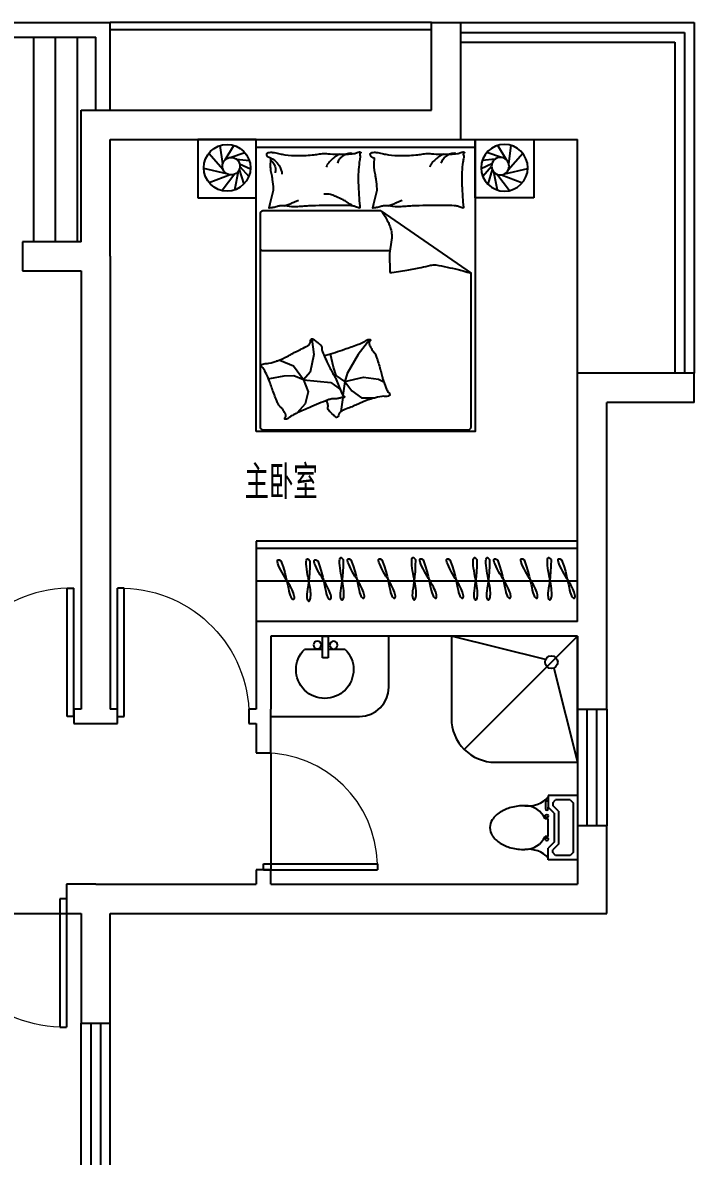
# Model space of a CAD drawing. Extents: x -355331 to -318731, y -592200 to -560200.
# Drawn here: x -331131 to -326531, y -567963 to -560200 of the extents above; entities that cross this region are included whole.
import ezdxf

# ---------------------------------------------------------------- set-up
doc = ezdxf.new("R2010")
doc.units = 0
doc.header["$LTSCALE"] = 1000
doc.header["$MEASUREMENT"] = 0
doc.layers.get('0').update_dxf_attribs({"linetype": 'CONTINUOUS'})
for name, color, linetype in [('BALCONY', 2, 'CONTINUOUS'), ('BATH', 6, 'CONTINUOUS'), ('H', 252, 'CONTINUOUS'), ('JIAJU', 252, 'CONTINUOUS'), ('WALL', 2, 'CONTINUOUS'), ('WINDOW', 3, 'CONTINUOUS'), ('文字', 7, 'CONTINUOUS')]:
    doc.layers.add(name, color=color, linetype=linetype)
doc.styles.add('_TCH_WINDOW', font='SIMPLEX', dxfattribs={"height": 3.5, "bigfont": 'GBCBIG'})
doc.styles.add('DIM_FONT', font='ROMAND.shx', dxfattribs={"width": 0.7})
doc.styles.add('HZ0', font='AcadEref.ttf', dxfattribs={"width": 0.7, "bigfont": 'ST.SHX'})
doc.styles.get("Standard").update_dxf_attribs({"font": 'GBENOR', "bigfont": 'GBCBIG'})

# ---------------------------------------------------------------- blocks, each defined once
blk = doc.blocks.new('M_C54TQD')
for p, q in [((0, -52.4), (1500, -52.4)), ((25.8, -508.5), (25.8, -1967.8)), ((853.5, -488.5), (45.8, -488.5)), ((853.5, -488.5), (1471.6, -915.9)), ((45.8, -761.1), (915.3, -761.1)), ((1471.6, -1967.8), (1471.6, -915.9)), ((381, -1368.3), (394.8, -1471.4)), ((777.6, -1368.4), (698.4, -1472.4)), ((394.8, -1471.4), (369, -1593.5)), ((528.4, -1559.3), (508.6, -1470.4)), ((698.4, -1472.4), (623.3, -1602.7)), ((160.8, -1514.4), (136.8, -1517.8)), ((255.4, -1552.2), (160.8, -1514.4)), ((324.3, -1645), (255.4, -1552.2)), ((188.4, -1621), (90.3, -1638.1)), ((257.2, -1617.5), (188.4, -1621)), ((324.3, -1645), (257.2, -1617.5)), ((369, -1593.5), (324.3, -1645)), ((548.2, -1616.6), (528.4, -1559.3)), ((605.5, -1658), (548.2, -1616.6)), ((623.3, -1602.7), (605.5, -1658)), ((605.5, -1658), (734, -1626.4)), ((734, -1626.4), (836.8, -1640.3)), ((90.3, -1638.1), (87, -1644.6)), ((324.3, -1645), (510, -1663.9)), ((324.3, -1645), (355.2, -1727.5)), ((510, -1663.9), (559.9, -1700)), ((559.9, -1700), (572, -1708.6)), ((605.5, -1658), (593.7, -1752.2)), ((605.5, -1658), (654.9, -1721.3)), ((836.8, -1640.3), (872.8, -1660.3)), ((355.2, -1727.5), (334.6, -1810)), ((591.9, -1766.9), (580, -1861.5)), ((654.9, -1721.3), (720.1, -1768.7)), ((720.1, -1768.7), (813, -1768.7)), ((334.6, -1810), (281, -1872.6)), ((45.8, -1987.8), (1451.6, -1987.8))]:
    blk.add_line(p, q)
blk.add_lwpolyline([(0, -2000), (0, 0), (1500, 0), (1500, -2000)], close=True)
for points in [[(101, -126.8, -0.263368), (73, -108, -0.494818), (82.2, -89.3, -0.049225), (99.9, -87.5, -0.036831), (123.5, -89.3, -0.031893), (161.5, -97.4, 0.035782), (195.4, -104.4, 0.032941), (285.1, -110.3, 0.026564), (396.3, -104.4, 0.017905), (433.8, -99, -0.033397), (454, -96.8, -0.03204), (491.1, -97.5, 0.018442), (555.4, -100.5, 0.010837), (620.2, -99.8, 0.014624), (668.1, -96.8, 0.111249), (690.6, -89.5, -0.153708), (707.5, -85.5, -0.076444), (715, -87.2, -0.215512), (716.9, -89.3, -0.585858), (714.3, -92.3, 0.363489), (709.4, -94.9, 0.191716), (709.4, -106.4, -0.129675), (711.3, -123, -0.01735), (708.3, -139.8, 0.019326), (705.7, -154.9, 0.018818), (699, -223.3, 0.021828), (698.1, -282.6, 0.006204), (699.5, -316.4, 0.001963), (705.7, -423.3, 0.028341), (709.9, -459.4, -0.117014), (709.4, -468.3, -0.36606), (708, -469.3, -0.03973), (694.4, -466.5, -0.048309), (680.6, -461, 0.062981), (670, -457.1, 0.04058), (646.6, -453.7, 0.014345), (579.8, -451.4, 0.005484), (454.4, -452.2, 0.007153), (358.2, -455.2, 0.008762), (315.7, -457.9, -0.008153), (270, -460.8, -0.06251), (212.9, -456.4, 0.078669), (167.3, -454.4, 0.047825), (144.9, -459.1, -0.034494), (114.1, -466.5, -0.023571), (88.8, -469.5, -0.510228), (87.8, -468.3), (95.3, -438.3), (116, -355.7, 0.073041), (118, -336.2, 0.023305), (112.2, -275, 0.018299), (108.2, -252.2, -0.01097), (100.8, -214.2, -0.042281), (97.9, -179.9, -0.027201), (100.8, -126.5)], [(99.3, -142.8, -0.05369), (113.5, -155.8, -0.070312), (121.6, -168.1, -0.015448), (125.4, -176.6, -0.013244), (129.1, -186.8, -0.082127), (132.1, -204.9, -0.064164), (129.1, -228.1)], [(100.8, -126.8, -0.077379), (135.6, -152.1, -0.077379), (161.1, -186.8, -0.047525), (171, -211.5, -0.047525), (176.1, -237.5)], [(574.8, -100.6, 0.027842), (551.1, -111.2, 0.048685), (538.5, -119.3, 0.023666), (510.6, -143.6, 0.031223), (491.6, -164.3, 0.046801), (486.5, -172, 0.023191), (478.4, -188.7)], [(656.8, -94.9, 0.088153), (622.3, -98.4, 0.088153), (591.1, -113.7, 0.077547), (569.5, -135.3, 0.077547), (555.4, -162.4)], [(810.2, -126.8, -0.263368), (782.3, -108, -0.494818), (791.4, -89.3, -0.049225), (809.1, -87.5, -0.036831), (832.8, -89.3, -0.031893), (870.7, -97.4, 0.035782), (904.6, -104.4, 0.032941), (994.3, -110.3, 0.026564), (1105.5, -104.4, 0.017905), (1143, -99, -0.033397), (1163.3, -96.8, -0.03204), (1200.3, -97.5, 0.018442), (1264.7, -100.5, 0.010837), (1329.4, -99.8, 0.014624), (1377.3, -96.8, 0.111249), (1399.9, -89.5, -0.153708), (1416.8, -85.5, -0.076444), (1424.2, -87.2, -0.215512), (1426.2, -89.3, -0.585858), (1423.5, -92.3, 0.363489), (1418.6, -94.9, 0.191716), (1418.6, -106.4, -0.129675), (1420.5, -123, -0.01735), (1417.5, -139.8, 0.019326), (1414.9, -154.9, 0.018818), (1408.3, -223.3, 0.021828), (1407.4, -282.6, 0.006204), (1408.8, -316.4, 0.001963), (1414.9, -423.3, 0.028341), (1419.2, -459.4, -0.117014), (1418.6, -468.3, -0.36606), (1417.2, -469.3, -0.03973), (1403.6, -466.5, -0.048309), (1389.9, -461, 0.062981), (1379.2, -457.1, 0.04058), (1355.8, -453.7, 0.014345), (1289.1, -451.4, 0.005484), (1163.6, -452.2, 0.007153), (1067.5, -455.2, 0.008762), (1024.9, -457.9, -0.008153), (979.2, -460.8, -0.06251), (922.1, -456.4, 0.078669), (876.5, -454.4, 0.047825), (854.1, -459.1, -0.034494), (823.4, -466.5, -0.023571), (798, -469.5, -0.510228), (797.1, -468.3), (804.6, -438.3), (825.2, -355.7, 0.073041), (827.2, -336.2, 0.023305), (821.5, -275, 0.018299), (817.4, -252.2, -0.01097), (810.1, -214.2, -0.042281), (807.2, -179.9, -0.027201), (810.1, -126.5)], [(1284.1, -100.6, 0.027842), (1260.3, -111.2, 0.048685), (1247.8, -119.3, 0.023666), (1219.8, -143.6, 0.031223), (1200.8, -164.3, 0.046801), (1195.7, -172, 0.023191), (1187.7, -188.7)], [(1366.1, -94.9, 0.088153), (1331.5, -98.4, 0.088153), (1300.3, -113.7, 0.077547), (1278.7, -135.3, 0.077547), (1264.7, -162.4)], [(660.6, -455.2, 0.016108), (621.7, -429, 0.024599), (594.9, -413.9, 0.009477), (545.8, -390.6, 0.015937), (516, -378.3, 0.072521), (499.6, -374.7, 0.033339), (463.4, -374.5)], [(191.4, -453.7, 0.009729), (218.7, -444.6, 0.009729), (245.6, -434.6, 0.007971), (267.3, -425.5, 0.007971), (288.8, -415.8)], [(900.6, -453.7, 0.009729), (927.9, -444.6, 0.009729), (954.8, -434.6, 0.007971), (976.6, -425.5, 0.007971), (998, -415.8)], [(853.5, -488.5, -0.085272), (916.8, -598.6, -0.124044), (926, -686.2), (912.4, -781.6), (914.1, -911.7)], [(914.1, -911.7, 0.007867), (1031.7, -893.9, 0.009508), (1128.5, -875.9, 0.006616), (1193.5, -861.5, -0.023828), (1211.7, -858.2, -0.080713), (1230.3, -858.7, -0.009591), (1382.9, -890.6, -0.013133), (1416.4, -899.2, -0.007859), (1471.6, -915.9)], [(464, -1480.4, 0.025626), (475.6, -1477.6, 0.0108), (604.9, -1436, 0.00456), (692.4, -1404.8, 0.01125), (727.5, -1391, 0.069394), (746.3, -1379.9, -0.079756), (762.9, -1370.5, -0.106399), (777.6, -1368.4, -0.328642), (781.6, -1371.8, -0.299547), (779.2, -1378.3, 0.189917), (773.7, -1387.1, 0.033518), (772.5, -1397.4, 0.075627), (773, -1402, 0.053489), (776, -1409.8, 0.017838), (788.1, -1431.8, 0.038394), (805.3, -1456.1, -0.059529), (815.7, -1472.2, -0.035943), (826.3, -1498.4, -0.011245), (851.9, -1584.7, -0.006203), (862.2, -1624.3, 0.010783), (868.3, -1647, 0.019485), (872.8, -1660.3, 0.005062), (892.4, -1710.5, 0.101392), (909.1, -1735.8, -0.223768), (914, -1749.2, -0.25558), (910.9, -1753.8, -0.081563), (895.2, -1758.9, -0.071805), (878.1, -1759, 0.069985), (860.5, -1759.1, 0.03546), (801, -1772.1, 0.029432), (732, -1796.8, 0.001554), (698.6, -1811.2, -0.00152), (664.5, -1825.8, -0.004735), (629.3, -1840.5, 0.00382), (585.5, -1858.6, 0.296001), (563.6, -1890.9, -0.649774), (542.2, -1899.9, -0.02319), (537.7, -1895.3, 0.0288), (534, -1891.6, 0.005727), (527.4, -1885.8, -0.004358), (518.8, -1878.2, -0.027528), (501.8, -1861.4, -0.046214), (493.2, -1849.9, -0.194121), (490.4, -1833.2, 0.133719), (489.3, -1809.2, 0.005779), (481.8, -1787.2, 0.008882)]]:
    blk.add_lwpolyline(points, format="xyb")
blk.add_lwpolyline([(58.1, -1583.2, 0.101392), (39.5, -1559.2, -0.223768), (33.6, -1546.2, -0.25558), (36.4, -1541.4, -0.081563), (51.6, -1535.1, -0.071805), (68.7, -1533.7, 0.069985), (86.2, -1532.2, 0.03546), (144.5, -1514.8, 0.029432), (211.5, -1484.8, 0.001554), (243.6, -1467.9, -0.00152), (276.5, -1450.7, -0.004735), (310.5, -1433.4, 0.00382), (352.7, -1412, 0.296001), (372.1, -1378.1, -0.649774), (392.8, -1367.5, -0.02319), (397.6, -1371.7, 0.0288), (401.6, -1375.1, 0.005727), (408.6, -1380.4, -0.004358), (417.8, -1387.3, -0.027528), (436, -1402.8, -0.046214), (445.5, -1413.5, -0.194121), (449.5, -1430, 0.133719), (452.5, -1453.8, 0.011505), (471.2, -1496.2, 0.008882), (497.5, -1550, 0.012426), (534.6, -1618.4, -0.033612), (547.3, -1644.2), (570.3, -1700.5), (588.1, -1744, 0.224341), (602.6, -1757.3, -0.722772), (602.8, -1766.1, -0.103513), (599, -1766.6, 0.053465), (591.8, -1766.9, 0.030109), (568.7, -1771.5, -0.031436), (546.6, -1775.9, -0.05324), (531.5, -1776.4, 0.05518), (516.9, -1776.8, 0.056271), (491.6, -1783.4, 0.0108), (365.9, -1834.8, 0.00456), (281, -1872.6, 0.01125), (247.1, -1889, 0.069394), (229.2, -1901.6, -0.079756), (213.3, -1912.2, -0.106399), (198.9, -1915.4, -0.328642), (194.6, -1912.4, -0.299547), (196.5, -1905.7, 0.189917), (201.3, -1896.5, 0.033518), (201.7, -1886.2, 0.075627), (200.8, -1881.6, 0.053489), (197.3, -1874, 0.017838), (183.5, -1853, 0.038394), (164.5, -1830.2, -0.059529), (152.9, -1814.9, -0.035943), (140.3, -1789.6, -0.011245), (108.1, -1705.4, -0.006203), (94.9, -1666.8, 0.010783), (87, -1644.6, 0.019485), (81.6, -1631.7, 0.005062)], format="xyb", close=True)
for centre, start, end in [((45.8, -508.5), 90, 180), ((45.8, -741.1), 180, 270), ((45.8, -1967.8), 180, 270), ((1451.6, -1967.8), 270, 0)]:
    blk.add_arc(centre, 20, start, end)
at = {"style": 'DIM_FONT', "width": 0.8, "flags": 9}
for tag in ['YSIZE', 'XSIZE']:
    blk.add_attdef(tag, (0, 0), '', height=0.5, dxfattribs=at)
blk = doc.blocks.new('M_C5')
for p, q in [((-28.1, 85.6), (7.4, 159.8)), ((-70.8, 21.3), (-105.6, 120.2)), ((-60.2, 62.7), (-49.6, 152.1)), ((-9, 88), (58.7, 149.2)), ((12.2, 83.3), (111.9, 114.4)), ((-54, -14.1), (-153.6, 45)), ((25.5, 75.4), (152, 50)), ((42.3, 52.6), (156.1, -35.1)), ((48.3, 20.6), (102.1, -123.2)), ((-26.4, -30), (-153, -46.9)), ((14.5, -26.2), (-99.1, -125.6)), ((40.5, -2.3), (5.1, -160))]:
    blk.add_line(p, q)
for centre, radius in [((0, 0), 160), ((-11.2, 28), 60)]:
    blk.add_circle(centre, radius)
at = {"width": 0.8, "flags": 9}
for tag in ['XSIZE', 'YSIZE']:
    blk.add_attdef(tag, (0, 0), '', height=0.5, dxfattribs=at)
blk = doc.blocks.new('ccui')
for points in [[(-565.6, 1078.2), (-506.5, 682.6), (-110.9, 741.8), (-170, 1137.4)], [(-225.6, -1196.5), (-284.7, -800.9), (110.9, -741.8), (170, -1137.4)]]:
    blk.add_lwpolyline(points, close=True)
at = {"rotation": 188.5031322324077}
blk.add_blockref('M_C5', (-332.1, 910.6), dxfattribs=at)
at = {"extrusion": (1e-16, 0, -1), "zscale": -1}
for name, p, rotation in [('M_C54TQD', (-110.9, -741.8), 81.49686775637126), ('M_C5', (51.3, -967.9), 351.4968677675923)]:
    blk.add_blockref(name, p, dxfattribs=dict(at, rotation=rotation))
blk = doc.blocks.new('_E6OBL')
at = {"color": 0, "linetype": 'ByBlock'}
for p, q in [((0, 506), (230, 506)), ((0, 0), (0, 506)), ((34.5, 448.5), (57.5, 471.5)), ((34.5, 57.5), (34.5, 448.5)), ((57.5, 471.5), (172.5, 471.5)), ((172.5, 471.5), (195.5, 448.5)), ((195.5, 448.5), (195.5, 428.3)), ((230, 506), (230, 414)), ((149.5, 382.3), (195.5, 428.3)), ((149.5, 123.7), (149.5, 382.3)), ((184, 368), (230, 414)), ((184, 138), (184, 368)), ((230, 322), (255.9, 322)), ((230, 322), (230, 184)), ((230, 184), (255.9, 184)), ((149.5, 123.7), (195.5, 77.7)), ((184, 138), (230, 92)), ((230, 103.5), (230, 92)), ((230, 0), (230, 92)), ((253, 46), (253, 103.5)), ((0, 0), (230, 0)), ((57.5, 34.5), (34.5, 57.5)), ((57.5, 34.5), (172.5, 34.5)), ((195.5, 57.5), (172.5, 34.5)), ((195.5, 57.5), (195.5, 77.7)), ((230, 46), (253, 46))]:
    blk.add_line(p, q, dxfattribs=at)
blk.add_lwpolyline([(414, 80.5, 0.063415), (524.3, 94.5, 0.076468), (609.2, 131, 0.107136), (671.6, 191.8, 0.147373), (690, 253, 0.147373), (671.6, 314.2, 0.107136), (609.2, 375, 0.076468), (524.3, 411.5, 0.063415), (414, 425.5, 0.063415)], format="xyb", dxfattribs=at)
for centre in [(241.5, 345), (241.5, 161)]:
    blk.add_circle(centre, 11.5, dxfattribs=at)
for centre, radius, start, end in [((385.9, 630.5), 206.9, 221.08899, 277.79892), ((414, 253), 172.5, 90, 156.42182), ((414, 253), 172.5, 203.57818, 270), ((241.5, 103.5), 11.5, 0, 180), ((385.9, -124.5), 206.9, 82.20108, 138.91101)]:
    blk.add_arc(centre, radius, start, end, dxfattribs=at)
at = {"style": 'HZ0', "width": 0.75, "flags": 9}
for tag in ['XSIZE', 'YSIZE']:
    blk.add_attdef(tag, (0, 0), '', height=0.5, dxfattribs=at)
blk = doc.blocks.new('1243')
for p, q in [((0, 91.6), (-123.3, 91.6)), ((40.6, 150), (0, 150)), ((0, 150), (0, 0)), ((40.6, 0), (40.6, 150)), ((156.3, 91.6), (40.6, 91.6)), ((0, 0), (40.6, 0))]:
    blk.add_line(p, q)
for centre in [(-34.3, 61), (77.5, 62.3)]:
    blk.add_circle(centre, 26.7)
blk.add_arc((16.5, 230.2), 196.9, 315.25267, 584.74733)
blk = doc.blocks.new('A$C14184E9E')
for p, q in [((-0.1, 720), (-0.1, 0)), ((719.9, 720), (-0.1, 720)), ((-0.1, 720), (646.7, 73.2)), ((182.3, 585.2), (719.9, 720)), ((719.9, 250), (719.9, 720)), ((134.7, 537.6), (-0.1, 0)), ((-0.1, 0), (469.9, 0))]:
    blk.add_line(p, q)
blk.add_circle((149, 570.8), 36.2)
blk.add_arc((469.9, 250), 250, 270, 360)
blk = doc.blocks.new('$TCHSYS$DOOR2D')
for p, q in [((0.45, 0.975), (0.5, 0.975)), ((0.45, 0), (0.45, 0.975)), ((0.5, 0), (0.5, 0.975)), ((0.5, 0), (0.45, 0))]:
    blk.add_line(p, q)
at = {"lineweight": 13}
blk.add_arc((0.475, 0), 0.975, 91.46928, 180, dxfattribs=at)
blk = doc.blocks.new('$TCHSYS$WIN2D')
for p, q in [((-0.5, 0.5), (0.5, 0.5)), ((0.5, 0.1667), (-0.5, 0.1667)), ((0.5, -0.1667), (-0.5, -0.1667)), ((-0.5, -0.5), (0.5, -0.5))]:
    blk.add_line(p, q)

msp = doc.modelspace()

# ---------------------------------------------------------------- hatches: boundary and pattern name
at = {"layer": 'H'}
h = msp.add_hatch(dxfattribs=at)
h.set_pattern_fill('ANSI31', color=256, scale=1200, angle=225, style=0)
h.set_pattern_definition([(270, (-953705.64, -933316.71), (150, -3e-14), [])])
h.paths.add_polyline_path([(-330731, -560300.3), (-334531, -560300.3), (-334531, -561700.3), (-334481, -561700.3), (-334481, -560922.8), (-334436, -560922.8), (-334436, -560923.1, -0.37382), (-333586.7, -561700.3), (-333581, -561700.3), (-333431, -561700.3), (-330731, -561700.3), (-330731, -560900.3)])

# ---------------------------------------------------------------- linework, layer by layer
at = {"layer": 'BALCONY'}
for p, q in [((-334531, -560200.3), (-330531, -560200.3)), ((-330531, -560800.3), (-330531, -560200.3)), ((-334531, -560300.3), (-330631, -560300.3)), ((-330631, -560800.3), (-330631, -560300.3))]:
    msp.add_line(p, q, dxfattribs=at)
at = {"layer": 'BATH'}
for p, q in [((-328623.5, -564750.3), (-328623.5, -564400.3)), ((-329431, -564950.3), (-328823.5, -564950.3))]:
    msp.add_line(p, q, dxfattribs=at)
msp.add_arc((-328823.5, -564750.3), 200, 270, 0, dxfattribs=at)
at = {"layer": 'JIAJU'}
for p, q in [((-327331, -563750.3), (-329531, -563750.3)), ((-329531, -563750.3), (-329531, -564300.3)), ((-327331, -563800.3), (-329531, -563800.3)), ((-327331, -564025.3), (-329531, -564025.3))]:
    msp.add_line(p, q, dxfattribs=at)
for points in [[(-329362.2, -563886.1), (-329347.8, -563927.4), (-329336.4, -563964.4), (-329327.6, -563997.5), (-329320.7, -564026.7), (-329315.4, -564052.3), (-329311, -564074.4), (-329307.2, -564093.3), (-329303.3, -564109.1), (-329299, -564122), (-329294.5, -564132.2), (-329289.8, -564139.8), (-329285.2, -564145), (-329280.8, -564148), (-329277, -564148.8), (-329273.9, -564147.6), (-329271.6, -564144.7), (-329270.4, -564140), (-329270.3, -564133.9), (-329271.2, -564126.3), (-329273.2, -564117.4), (-329276.3, -564107.3), (-329280.5, -564096.2), (-329285.7, -564084.1), (-329292, -564071.2), (-329299.3, -564057.5), (-329307.5, -564043.3), (-329316.3, -564028.4), (-329325.5, -564013.1), (-329335, -563997.4), (-329344.5, -563981.4), (-329353.8, -563965.1), (-329362.6, -563948.7), (-329370.9, -563932.4), (-329377.9, -563916.8), (-329383.1, -563902.9), (-329386, -563891.3), (-329385.9, -563883.1), (-329382.3, -563878.9), (-329374.6, -563879.6), (-329362.2, -563886.1)], [(-329163.2, -563884.7), (-329163.8, -563928.4), (-329165.8, -563967.1), (-329168.8, -564001.2), (-329172.4, -564031), (-329176.1, -564056.9), (-329179.6, -564079.2), (-329182.4, -564098.2), (-329184.2, -564114.4), (-329184.6, -564128), (-329183.8, -564139.1), (-329182, -564147.9), (-329179.4, -564154.4), (-329176.4, -564158.6), (-329173, -564160.7), (-329169.7, -564160.7), (-329166.5, -564158.6), (-329163.8, -564154.7), (-329161.6, -564149), (-329159.9, -564141.5), (-329158.8, -564132.5), (-329158.2, -564122), (-329158.3, -564110.1), (-329159.1, -564096.9), (-329160.6, -564082.6), (-329162.8, -564067.3), (-329165.6, -564051.1), (-329168.8, -564034.1), (-329172.2, -564016.6), (-329175.7, -563998.6), (-329179.2, -563980.3), (-329182.3, -563961.9), (-329185.1, -563943.4), (-329187.2, -563925.3), (-329188.5, -563908.2), (-329188.6, -563893.3), (-329187.4, -563881.5), (-329184.5, -563873.7), (-329179.7, -563871), (-329172.7, -563874.4), (-329163.2, -563884.7)], [(-329110.2, -563886.1), (-329095.8, -563927.4), (-329084.5, -563964.4), (-329075.6, -563997.5), (-329068.8, -564026.7), (-329063.4, -564052.3), (-329059.1, -564074.4), (-329055.2, -564093.3), (-329051.4, -564109.1), (-329047.1, -564122), (-329042.5, -564132.2), (-329037.8, -564139.8), (-329033.2, -564145), (-329028.9, -564148), (-329025.1, -564148.8), (-329021.9, -564147.6), (-329019.6, -564144.7), (-329018.4, -564140), (-329018.3, -564133.9), (-329019.3, -564126.3), (-329021.3, -564117.4), (-329024.4, -564107.3), (-329028.5, -564096.2), (-329033.8, -564084.1), (-329040.1, -564071.2), (-329047.4, -564057.5), (-329055.5, -564043.3), (-329064.3, -564028.4), (-329073.6, -564013.1), (-329083, -563997.4), (-329092.5, -563981.4), (-329101.8, -563965.1), (-329110.7, -563948.7), (-329118.9, -563932.4), (-329125.9, -563916.8), (-329131.2, -563902.9), (-329134, -563891.3), (-329134, -563883.1), (-329130.4, -563878.9), (-329122.6, -563879.6), (-329110.2, -563886.1)], [(-328935.4, -563877.2), (-328936, -563920.9), (-328937.9, -563959.6), (-328940.9, -563993.7), (-328944.5, -564023.5), (-328948.2, -564049.4), (-328951.7, -564071.7), (-328954.5, -564090.7), (-328956.3, -564106.9), (-328956.7, -564120.5), (-328955.9, -564131.6), (-328954.1, -564140.4), (-328951.6, -564146.9), (-328948.5, -564151.1), (-328945.2, -564153.2), (-328941.8, -564153.2), (-328938.7, -564151.1), (-328935.9, -564147.2), (-328933.7, -564141.5), (-328932, -564134), (-328930.9, -564125), (-328930.4, -564114.5), (-328930.5, -564102.6), (-328931.2, -564089.4), (-328932.7, -564075.1), (-328934.9, -564059.8), (-328937.7, -564043.6), (-328940.9, -564026.6), (-328944.4, -564009.1), (-328947.9, -563991.1), (-328951.3, -563972.8), (-328954.5, -563954.4), (-328957.2, -563935.9), (-328959.3, -563917.8), (-328960.6, -563900.7), (-328960.8, -563885.8), (-328959.5, -563874), (-328956.6, -563866.2), (-328951.8, -563863.5), (-328944.8, -563866.9), (-328935.4, -563877.2)], [(-328882.4, -563878.6), (-328868, -563919.9), (-328856.6, -563956.9), (-328847.7, -563990), (-328840.9, -564019.2), (-328835.5, -564044.8), (-328831.2, -564066.9), (-328827.4, -564085.8), (-328823.5, -564101.6), (-328819.2, -564114.5), (-328814.6, -564124.7), (-328810, -564132.3), (-328805.3, -564137.5), (-328801, -564140.5), (-328797.2, -564141.3), (-328794, -564140.1), (-328791.8, -564137.2), (-328790.6, -564132.5), (-328790.4, -564126.4), (-328791.4, -564118.8), (-328793.4, -564109.9), (-328796.5, -564099.8), (-328800.7, -564088.7), (-328805.9, -564076.6), (-328812.2, -564063.7), (-328819.5, -564050), (-328827.7, -564035.8), (-328836.5, -564020.9), (-328845.7, -564005.6), (-328855.2, -563989.9), (-328864.7, -563973.9), (-328873.9, -563957.6), (-328882.8, -563941.2), (-328891, -563924.9), (-328898.1, -563909.3), (-328903.3, -563895.4), (-328906.2, -563883.8), (-328906.1, -563875.6), (-328902.5, -563871.4), (-328894.8, -563872.1), (-328882.4, -563878.6)], [(-328670.1, -563878.6), (-328655.7, -563919.9), (-328644.3, -563956.9), (-328635.4, -563990), (-328628.6, -564019.2), (-328623.2, -564044.8), (-328618.9, -564066.9), (-328615, -564085.8), (-328611.2, -564101.6), (-328606.9, -564114.5), (-328602.3, -564124.7), (-328597.7, -564132.3), (-328593, -564137.5), (-328588.7, -564140.5), (-328584.9, -564141.3), (-328581.7, -564140.1), (-328579.5, -564137.2), (-328578.3, -564132.5), (-328578.1, -564126.4), (-328579.1, -564118.8), (-328581.1, -564109.9), (-328584.2, -564099.8), (-328588.4, -564088.7), (-328593.6, -564076.6), (-328599.9, -564063.7), (-328607.2, -564050), (-328615.4, -564035.8), (-328624.2, -564020.9), (-328633.4, -564005.6), (-328642.9, -563989.9), (-328652.3, -563973.9), (-328661.6, -563957.6), (-328670.5, -563941.2), (-328678.7, -563924.9), (-328685.7, -563909.3), (-328691, -563895.4), (-328693.9, -563883.8), (-328693.8, -563875.6), (-328690.2, -563871.4), (-328682.5, -563872.1), (-328670.1, -563878.6)], [(-328441.2, -563877.2), (-328441.8, -563920.9), (-328443.8, -563959.6), (-328446.8, -563993.7), (-328450.3, -564023.5), (-328454.1, -564049.4), (-328457.6, -564071.7), (-328460.4, -564090.7), (-328462.2, -564106.9), (-328462.6, -564120.5), (-328461.8, -564131.6), (-328460, -564140.4), (-328457.4, -564146.9), (-328454.3, -564151.1), (-328451, -564153.2), (-328447.7, -564153.2), (-328444.5, -564151.1), (-328441.8, -564147.2), (-328439.6, -564141.5), (-328437.9, -564134), (-328436.7, -564125), (-328436.2, -564114.5), (-328436.3, -564102.6), (-328437.1, -564089.4), (-328438.6, -564075.1), (-328440.8, -564059.8), (-328443.6, -564043.6), (-328446.8, -564026.6), (-328450.2, -564009.1), (-328453.7, -563991.1), (-328457.2, -563972.8), (-328460.3, -563954.4), (-328463.1, -563935.9), (-328465.2, -563917.8), (-328466.5, -563900.7), (-328466.6, -563885.8), (-328465.4, -563874), (-328462.5, -563866.2), (-328457.7, -563863.5), (-328450.7, -563866.9), (-328441.2, -563877.2)], [(-328388.2, -563878.6), (-328373.8, -563919.9), (-328362.4, -563956.9), (-328353.6, -563990), (-328346.7, -564019.2), (-328341.4, -564044.8), (-328337, -564066.9), (-328333.2, -564085.8), (-328329.3, -564101.6), (-328325.1, -564114.5), (-328320.5, -564124.7), (-328315.8, -564132.3), (-328311.2, -564137.5), (-328306.9, -564140.5), (-328303, -564141.3), (-328299.9, -564140.1), (-328297.6, -564137.2), (-328296.4, -564132.5), (-328296.3, -564126.4), (-328297.2, -564118.8), (-328299.3, -564109.9), (-328302.4, -564099.8), (-328306.5, -564088.7), (-328311.8, -564076.6), (-328318, -564063.7), (-328325.4, -564050), (-328333.5, -564035.8), (-328342.3, -564020.9), (-328351.6, -564005.6), (-328361, -563989.9), (-328370.5, -563973.9), (-328379.8, -563957.6), (-328388.7, -563941.2), (-328396.9, -563924.9), (-328403.9, -563909.3), (-328409.1, -563895.4), (-328412, -563883.8), (-328411.9, -563875.6), (-328408.3, -563871.4), (-328400.6, -563872.1), (-328388.2, -563878.6)], [(-328204.4, -563878.6), (-328190, -563919.9), (-328178.6, -563956.9), (-328169.8, -563990), (-328162.9, -564019.2), (-328157.6, -564044.8), (-328153.2, -564066.9), (-328149.4, -564085.8), (-328145.5, -564101.6), (-328141.3, -564114.5), (-328136.7, -564124.7), (-328132, -564132.3), (-328127.4, -564137.5), (-328123.1, -564140.5), (-328119.2, -564141.3), (-328116.1, -564140.1), (-328113.8, -564137.2), (-328112.6, -564132.5), (-328112.5, -564126.4), (-328113.4, -564118.8), (-328115.5, -564109.9), (-328118.6, -564099.8), (-328122.7, -564088.7), (-328128, -564076.6), (-328134.2, -564063.7), (-328141.6, -564050), (-328149.7, -564035.8), (-328158.5, -564020.9), (-328167.8, -564005.6), (-328177.2, -563989.9), (-328186.7, -563973.9), (-328196, -563957.6), (-328204.9, -563941.2), (-328213.1, -563924.9), (-328220.1, -563909.3), (-328225.3, -563895.4), (-328228.2, -563883.8), (-328228.1, -563875.6), (-328224.5, -563871.4), (-328216.8, -563872.1), (-328204.4, -563878.6)], [(-328020.6, -563877.2), (-328021.2, -563920.9), (-328023.2, -563959.6), (-328026.2, -563993.7), (-328029.8, -564023.5), (-328033.5, -564049.4), (-328037, -564071.7), (-328039.8, -564090.7), (-328041.6, -564106.9), (-328042, -564120.5), (-328041.2, -564131.6), (-328039.4, -564140.4), (-328036.8, -564146.9), (-328033.8, -564151.1), (-328030.5, -564153.2), (-328027.1, -564153.2), (-328024, -564151.1), (-328021.2, -564147.2), (-328019, -564141.5), (-328017.3, -564134), (-328016.2, -564125), (-328015.6, -564114.5), (-328015.7, -564102.6), (-328016.5, -564089.4), (-328018, -564075.1), (-328020.2, -564059.8), (-328023, -564043.6), (-328026.2, -564026.6), (-328029.7, -564009.1), (-328033.2, -563991.1), (-328036.6, -563972.8), (-328039.8, -563954.4), (-328042.5, -563935.9), (-328044.6, -563917.8), (-328045.9, -563900.7), (-328046.1, -563885.8), (-328044.8, -563874), (-328041.9, -563866.2), (-328037.1, -563863.5), (-328030.1, -563866.9), (-328020.6, -563877.2)], [(-327932.9, -563877.2), (-327933.5, -563920.9), (-327935.5, -563959.6), (-327938.5, -563993.7), (-327942, -564023.5), (-327945.8, -564049.4), (-327949.2, -564071.7), (-327952.1, -564090.7), (-327953.9, -564106.9), (-327954.3, -564120.5), (-327953.5, -564131.6), (-327951.6, -564140.4), (-327949.1, -564146.9), (-327946, -564151.1), (-327942.7, -564153.2), (-327939.3, -564153.2), (-327936.2, -564151.1), (-327933.5, -564147.2), (-327931.3, -564141.5), (-327929.6, -564134), (-327928.4, -564125), (-327927.9, -564114.5), (-327928, -564102.6), (-327928.8, -564089.4), (-327930.3, -564075.1), (-327932.5, -564059.8), (-327935.3, -564043.6), (-327938.5, -564026.6), (-327941.9, -564009.1), (-327945.4, -563991.1), (-327948.8, -563972.8), (-327952, -563954.4), (-327954.8, -563935.9), (-327956.9, -563917.8), (-327958.2, -563900.7), (-327958.3, -563885.8), (-327957.1, -563874), (-327954.2, -563866.2), (-327949.3, -563863.5), (-327942.3, -563866.9), (-327932.9, -563877.2)], [(-327879.9, -563878.6), (-327865.5, -563919.9), (-327854.1, -563956.9), (-327845.3, -563990), (-327838.4, -564019.2), (-327833.1, -564044.8), (-327828.7, -564066.9), (-327824.9, -564085.8), (-327821, -564101.6), (-327816.8, -564114.5), (-327812.2, -564124.7), (-327807.5, -564132.3), (-327802.9, -564137.5), (-327798.6, -564140.5), (-327794.7, -564141.3), (-327791.6, -564140.1), (-327789.3, -564137.2), (-327788.1, -564132.5), (-327788, -564126.4), (-327788.9, -564118.8), (-327790.9, -564109.9), (-327794, -564099.8), (-327798.2, -564088.7), (-327803.4, -564076.6), (-327809.7, -564063.7), (-327817.1, -564050), (-327825.2, -564035.8), (-327834, -564020.9), (-327843.3, -564005.6), (-327852.7, -563989.9), (-327862.2, -563973.9), (-327871.5, -563957.6), (-327880.4, -563941.2), (-327888.6, -563924.9), (-327895.6, -563909.3), (-327900.8, -563895.4), (-327903.7, -563883.8), (-327903.6, -563875.6), (-327900, -563871.4), (-327892.3, -563872.1), (-327879.9, -563878.6)], [(-327696.1, -563878.6), (-327681.7, -563919.9), (-327670.3, -563956.9), (-327661.5, -563990), (-327654.6, -564019.2), (-327649.3, -564044.8), (-327644.9, -564066.9), (-327641.1, -564085.8), (-327637.2, -564101.6), (-327633, -564114.5), (-327628.4, -564124.7), (-327623.7, -564132.3), (-327619.1, -564137.5), (-327614.8, -564140.5), (-327610.9, -564141.3), (-327607.8, -564140.1), (-327605.5, -564137.2), (-327604.3, -564132.5), (-327604.2, -564126.4), (-327605.1, -564118.8), (-327607.1, -564109.9), (-327610.2, -564099.8), (-327614.4, -564088.7), (-327619.6, -564076.6), (-327625.9, -564063.7), (-327633.2, -564050), (-327641.4, -564035.8), (-327650.2, -564020.9), (-327659.5, -564005.6), (-327668.9, -563989.9), (-327678.4, -563973.9), (-327687.7, -563957.6), (-327696.6, -563941.2), (-327704.8, -563924.9), (-327711.8, -563909.3), (-327717, -563895.4), (-327719.9, -563883.8), (-327719.8, -563875.6), (-327716.2, -563871.4), (-327708.5, -563872.1), (-327696.1, -563878.6)], [(-327512.3, -563877.2), (-327512.9, -563920.9), (-327514.9, -563959.6), (-327517.9, -563993.7), (-327521.5, -564023.5), (-327525.2, -564049.4), (-327528.7, -564071.7), (-327531.5, -564090.7), (-327533.3, -564106.9), (-327533.7, -564120.5), (-327532.9, -564131.6), (-327531.1, -564140.4), (-327528.5, -564146.9), (-327525.5, -564151.1), (-327522.1, -564153.2), (-327518.8, -564153.2), (-327515.6, -564151.1), (-327512.9, -564147.2), (-327510.7, -564141.5), (-327509, -564134), (-327507.9, -564125), (-327507.3, -564114.5), (-327507.4, -564102.6), (-327508.2, -564089.4), (-327509.7, -564075.1), (-327511.9, -564059.8), (-327514.7, -564043.6), (-327517.9, -564026.6), (-327521.3, -564009.1), (-327524.9, -563991.1), (-327528.3, -563972.8), (-327531.5, -563954.4), (-327534.2, -563935.9), (-327536.3, -563917.8), (-327537.6, -563900.7), (-327537.7, -563885.8), (-327536.5, -563874), (-327533.6, -563866.2), (-327528.8, -563863.5), (-327521.8, -563866.9), (-327512.3, -563877.2)], [(-327440, -563878.6), (-327425.6, -563919.9), (-327414.2, -563956.9), (-327405.4, -563990), (-327398.5, -564019.2), (-327393.2, -564044.8), (-327388.9, -564066.9), (-327385, -564085.8), (-327381.1, -564101.6), (-327376.9, -564114.5), (-327372.3, -564124.7), (-327367.6, -564132.3), (-327363, -564137.5), (-327358.7, -564140.5), (-327354.8, -564141.3), (-327351.7, -564140.1), (-327349.4, -564137.2), (-327348.2, -564132.5), (-327348.1, -564126.4), (-327349, -564118.8), (-327351.1, -564109.9), (-327354.2, -564099.8), (-327358.3, -564088.7), (-327363.6, -564076.6), (-327369.9, -564063.7), (-327377.2, -564050), (-327385.3, -564035.8), (-327394.1, -564020.9), (-327403.4, -564005.6), (-327412.8, -563989.9), (-327422.3, -563973.9), (-327431.6, -563957.6), (-327440.5, -563941.2), (-327448.7, -563924.9), (-327455.7, -563909.3), (-327460.9, -563895.4), (-327463.8, -563883.8), (-327463.8, -563875.6), (-327460.1, -563871.4), (-327452.4, -563872.1), (-327440, -563878.6)]]:
    msp.add_lwpolyline(points, dxfattribs=at)
at = {"layer": 'WALL'}
for p, q in [((-328331, -560800.3), (-328331, -560200.3)), ((-328331, -560200.3), (-328131, -560200.3)), ((-328131, -561000.3), (-328131, -560200.3)), ((-330731, -560800.3), (-328331, -560800.3)), ((-330731, -561700.3), (-330731, -560800.3)), ((-330531, -561000.3), (-328131, -561000.3)), ((-330531, -561800.3), (-330531, -561000.3)), ((-330731, -561700.3), (-331131, -561700.3)), ((-331131, -561700.3), (-331131, -561900.3)), ((-330531, -561800.3), (-330531, -564900.3)), ((-331131, -561900.3), (-330731, -561900.3)), ((-330731, -561900.3), (-330731, -564900.3)), ((-326531, -562600.3), (-327331, -562600.3)), ((-327331, -564300.3), (-327331, -562600.3)), ((-326531, -562800.3), (-326531, -562600.3)), ((-326531, -562800.3), (-327131, -562800.3)), ((-327131, -564300.3), (-327131, -562800.3)), ((-327331, -564300.3), (-329531, -564300.3)), ((-329531, -564300.3), (-329531, -564900.3)), ((-327131, -564900.3), (-327131, -564300.3)), ((-327331, -564400.3), (-329431, -564400.3)), ((-329431, -564400.3), (-329431, -564900.3)), ((-327331, -564400.3), (-327331, -564900.3)), ((-330731, -564900.3), (-330781, -564900.3)), ((-330781, -564900.3), (-330781, -565000.3)), ((-330481, -564900.3), (-330531, -564900.3)), ((-330481, -565000.3), (-330481, -564900.3)), ((-329531, -564900.3), (-329581, -564900.3)), ((-329581, -564900.3), (-329581, -565000.3)), ((-329431, -565200.3), (-329431, -564900.3)), ((-327331, -564900.3), (-327131, -564900.3)), ((-330781, -565000.3), (-330631, -565000.3)), ((-330631, -565000.3), (-330481, -565000.3)), ((-329581, -565000.3), (-329531, -565000.3)), ((-329531, -565000.3), (-329531, -565200.3)), ((-329531, -565200.3), (-329431, -565200.3)), ((-327131, -565700.3), (-327331, -565700.3)), ((-327331, -565700.3), (-327331, -566100.3)), ((-327131, -566300.3), (-327131, -565700.3)), ((-329431, -566000.3), (-329531, -566000.3)), ((-329531, -566000.3), (-329531, -566100.3)), ((-329431, -566100.3), (-329431, -566000.3)), ((-330631, -566100.3), (-330831, -566100.3)), ((-330831, -566100.3), (-330831, -566300.3)), ((-330631, -566100.3), (-329531, -566100.3)), ((-329431, -566100.3), (-327331, -566100.3)), ((-330831, -566300.3), (-330731, -566300.3)), ((-330731, -566300.3), (-330731, -567050.3)), ((-330531, -566300.3), (-329531, -566300.3)), ((-330531, -567050.3), (-330531, -566300.3)), ((-329531, -566300.3), (-327131, -566300.3)), ((-330731, -567050.3), (-330531, -567050.3))]:
    msp.add_line(p, q, dxfattribs=at)
at = {"layer": 'WINDOW'}
for p, q in [((-328331, -560200.3), (-330531, -560200.3)), ((-328131, -560200.3), (-326531, -560200.3)), ((-326531, -560200.3), (-326531, -562600.3)), ((-328331, -560250.3), (-330531, -560250.3)), ((-328131, -560267.3), (-326598, -560267.3)), ((-326598, -560267.3), (-326598, -562600.3)), ((-328131, -560333.3), (-326664, -560333.3)), ((-326664, -560333.3), (-326664, -562600.3)), ((-328131, -561000.3), (-327331, -561000.3)), ((-327331, -562600.3), (-327331, -561000.3)), ((-329431, -565200.3), (-329431, -566000.3)), ((-331731, -566300.3), (-330831, -566300.3))]:
    msp.add_line(p, q, dxfattribs=at)

# ---------------------------------------------------------------- block references
at = {"layer": 'BATH', "xscale": -1, "rotation": 180}
msp.add_blockref('1243', (-329078.4, -564400.3), dxfattribs=at)
at = {"layer": 'BATH', "xscale": 1.199999999953432, "yscale": 1.199999999953432, "zscale": 1.199999999999999, "rotation": 270}
msp.add_blockref('A$C14184E9E', (-328194.9, -564400.5), dxfattribs=at)
at = {"layer": 'BATH', "extrusion": (0, 0, -1), "xscale": -0.869565217406489, "yscale": 0.869565217406489, "zscale": -0.8695652173913043, "rotation": 180.0000000230118}
msp.add_blockref('_E6OBL', (327331, -565492.2), dxfattribs=at)
at = {"layer": 'JIAJU', "xscale": -1, "rotation": 278.5034132969659}
msp.add_blockref('ccui', (-328781, -561000.3), dxfattribs=at)
at = {"layer": 'WINDOW'}
for name, p, xscale, yscale, zscale, rotation in [('$TCHSYS$DOOR2D', (-331231, -564950.3), -900, -900, -900, 180.0000000000074), ('$TCHSYS$DOOR2D', (-330031, -564950.3), 900, -900, 900, 180), ('$TCHSYS$WIN2D', (-327231, -565300.3), -800, 200, -800, 90), ('$TCHSYS$DOOR2D', (-329481, -565600.3), 800, 800, 800, 270.0000000000084), ('$TCHSYS$WIN2D', (-330631, -567650.3), 1200, -200, 1200, 90)]:
    msp.add_blockref(name, p, dxfattribs=dict(at, xscale=xscale, yscale=yscale, zscale=zscale, rotation=rotation))
at = {"layer": 'WINDOW', "xscale": 900, "yscale": -900, "zscale": 900}
msp.add_blockref('$TCHSYS$DOOR2D', (-331281, -566200.3), dxfattribs=at)

# ---------------------------------------------------------------- texts
at = {"layer": '文字', "style": '_TCH_WINDOW'}
msp.add_text('主卧室', height=232.29, dxfattribs=at).set_placement((-329611.5, -563463.9))

doc.saveas('drawing.dxf')
